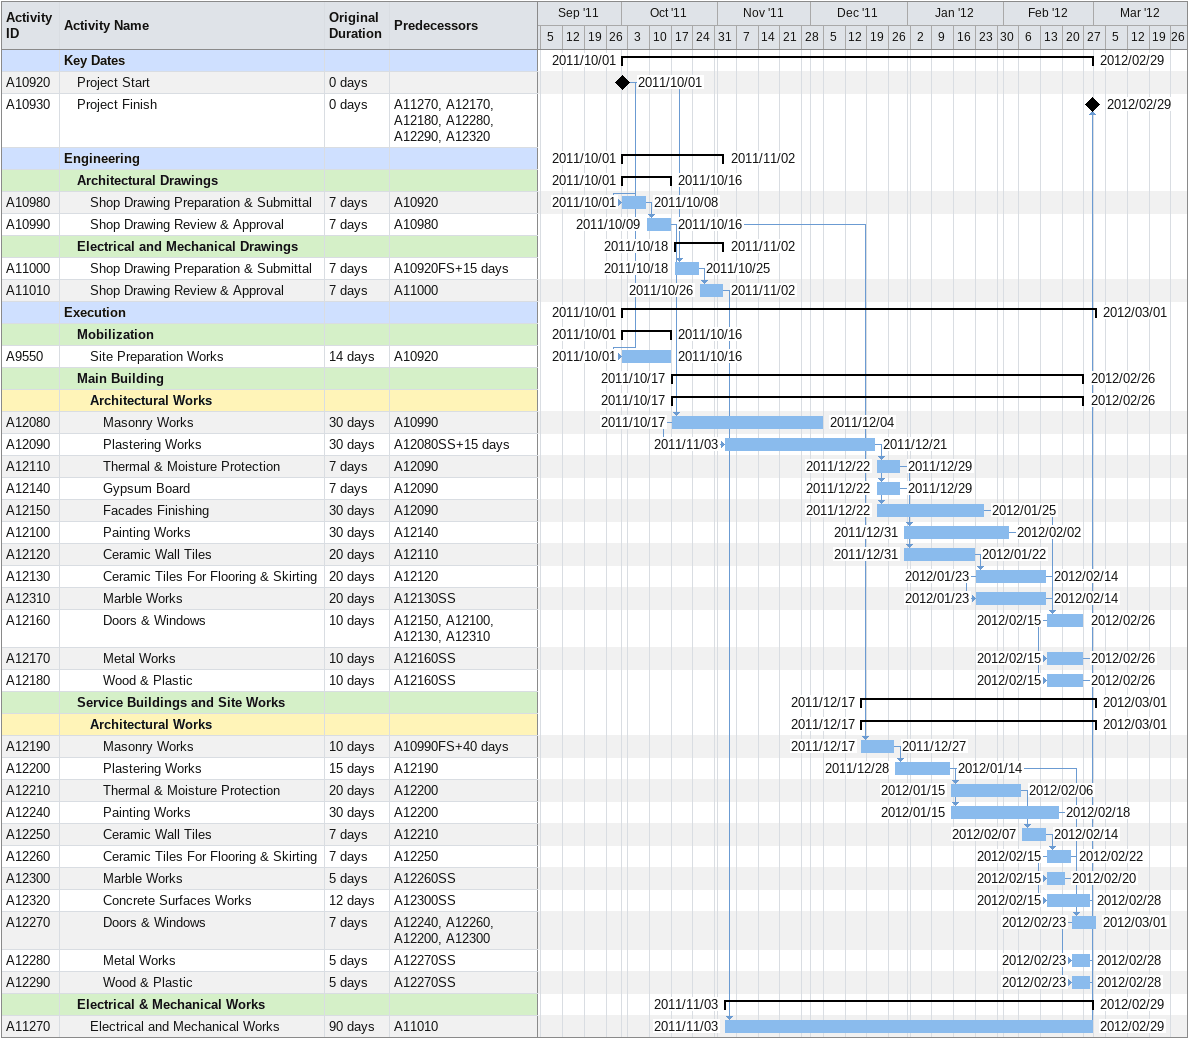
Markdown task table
| ID | Level | Task | Original duration | Start | Finish | Predecessors |
|---|---|---|---|---|---|---|
|  | 1 | **Key Dates** |  | 2011-10-01 | 2012-02-29 |  |
| A10920 | 2 | Project Start | 0d | 2011-10-01 | 2011-10-01 |  |
| A10930 | 2 | Project Finish | 0d | 2012-02-29 | 2012-02-29 | A11270, A12170, A12180, A12280, A12290, A12320 |
|  | 1 | **Engineering** |  | 2011-10-01 | 2011-11-02 |  |
|  | 2 | **Architectural Drawings** |  | 2011-10-01 | 2011-10-16 |  |
| A10980 | 3 | Shop Drawing Preparation & Submittal | 7d | 2011-10-01 | 2011-10-08 | A10920 |
| A10990 | 3 | Shop Drawing Review & Approval | 7d | 2011-10-09 | 2011-10-16 | A10980 |
|  | 2 | **Electrical and Mechanical Drawings** |  | 2011-10-18 | 2011-11-02 |  |
| A11000 | 3 | Shop Drawing Preparation & Submittal | 7d | 2011-10-18 | 2011-10-25 | A10920FS+15d |
| A11010 | 3 | Shop Drawing Review & Approval | 7d | 2011-10-26 | 2011-11-02 | A11000 |
|  | 1 | **Execution** |  | 2011-10-01 | 2012-03-01 |  |
|  | 2 | **Mobilization** |  | 2011-10-01 | 2011-10-16 |  |
| A9550 | 3 | Site Preparation Works | 14d | 2011-10-01 | 2011-10-16 | A10920 |
|  | 2 | **Main Building** |  | 2011-10-17 | 2012-02-26 |  |
|  | 3 | **Architectural Works** |  | 2011-10-17 | 2012-02-26 |  |
| A12080 | 4 | Masonry Works | 30d | 2011-10-17 | 2011-12-04 | A10990 |
| A12090 | 4 | Plastering Works | 30d | 2011-11-03 | 2011-12-21 | A12080SS+15d |
| A12110 | 4 | Thermal & Moisture Protection | 7d | 2011-12-22 | 2011-12-29 | A12090 |
| A12140 | 4 | Gypsum Board | 7d | 2011-12-22 | 2011-12-29 | A12090 |
| A12150 | 4 | Facades Finishing | 30d | 2011-12-22 | 2012-01-25 | A12090 |
| A12100 | 4 | Painting Works | 30d | 2011-12-31 | 2012-02-02 | A12140 |
| A12120 | 4 | Ceramic Wall Tiles | 20d | 2011-12-31 | 2012-01-22 | A12110 |
| A12130 | 4 | Ceramic Tiles For Flooring & Skirting | 20d | 2012-01-23 | 2012-02-14 | A12120 |
| A12310 | 4 | Marble Works | 20d | 2012-01-23 | 2012-02-14 | A12130SS |
| A12160 | 4 | Doors & Windows | 10d | 2012-02-15 | 2012-02-26 | A12150, A12100, A12130, A12310 |
| A12170 | 4 | Metal Works | 10d | 2012-02-15 | 2012-02-26 | A12160SS |
| A12180 | 4 | Wood & Plastic | 10d | 2012-02-15 | 2012-02-26 | A12160SS |
|  | 2 | **Service Buildings and Site Works** |  | 2011-12-17 | 2012-03-01 |  |
|  | 3 | **Architectural Works** |  | 2011-12-17 | 2012-03-01 |  |
| A12190 | 4 | Masonry Works | 10d | 2011-12-17 | 2011-12-27 | A10990FS+40d |
| A12200 | 4 | Plastering Works | 15d | 2011-12-28 | 2012-01-14 | A12190 |
| A12210 | 4 | Thermal & Moisture Protection | 20d | 2012-01-15 | 2012-02-06 | A12200 |
| A12240 | 4 | Painting Works | 30d | 2012-01-15 | 2012-02-18 | A12200 |
| A12250 | 4 | Ceramic Wall Tiles | 7d | 2012-02-07 | 2012-02-14 | A12210 |
| A12260 | 4 | Ceramic Tiles For Flooring & Skirting | 7d | 2012-02-15 | 2012-02-22 | A12250 |
| A12300 | 4 | Marble Works | 5d | 2012-02-15 | 2012-02-20 | A12260SS |
| A12320 | 4 | Concrete Surfaces Works | 12d | 2012-02-15 | 2012-02-28 | A12300SS |
| A12270 | 4 | Doors & Windows | 7d | 2012-02-23 | 2012-03-01 | A12240, A12260, A12200, A12300 |
| A12280 | 4 | Metal Works | 5d | 2012-02-23 | 2012-02-28 | A12270SS |
| A12290 | 4 | Wood & Plastic | 5d | 2012-02-23 | 2012-02-28 | A12270SS |
|  | 2 | **Electrical & Mechanical Works** |  | 2011-11-03 | 2012-02-29 |  |
| A11270 | 3 | Electrical and Mechanical Works | 90d | 2011-11-03 | 2012-02-29 | A11010 |
